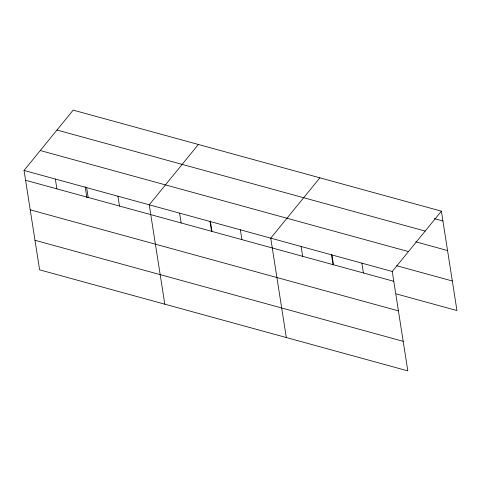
<?xml version="1.0" encoding="UTF-8"?>
<svg xmlns="http://www.w3.org/2000/svg" width="481" height="481" viewBox="0 0 481 481"><rect width="100%" height="100%" fill="white"/><g stroke="black" fill="none" stroke-linecap="round" stroke-linejoin="round"><path stroke-width="0.72" d="M441.39 211.165L392.249 271.488L407.816 370.875L39.61 269.835L24.05 170.448L73.184 110.125L441.39 211.165L456.95 310.552L396.2 293.879M198.376 144.48L149.236 204.804L164.803 304.184M319.883 177.826L270.743 238.149L286.309 337.53M434.247 218.608L442.923 220.989M56.974 130.032L425.174 231.072M415.728 241.811L447.552 250.547M40.266 150.541L408.465 251.587M396.633 265.71L452.32 280.994M24.05 170.448L392.249 271.488M25.589 180.273L393.789 281.313M30.219 209.83L398.418 310.87M34.987 240.278L403.186 341.318M361.874 263.155L363.414 272.98M331.974 255.038L333.477 264.646M331.499 254.822L333.032 264.64M301.118 246.482L302.657 256.307M240.368 229.81L241.907 239.634M210.353 220.959L211.971 231.301M209.993 221.476L211.532 231.301M179.617 213.137L181.151 222.962M117.941 196.218L119.48 206.036M86.646 187.626L88.179 197.45M85.161 186.604L86.899 197.685M55.345 179.04L56.884 188.859"/></g></svg>
